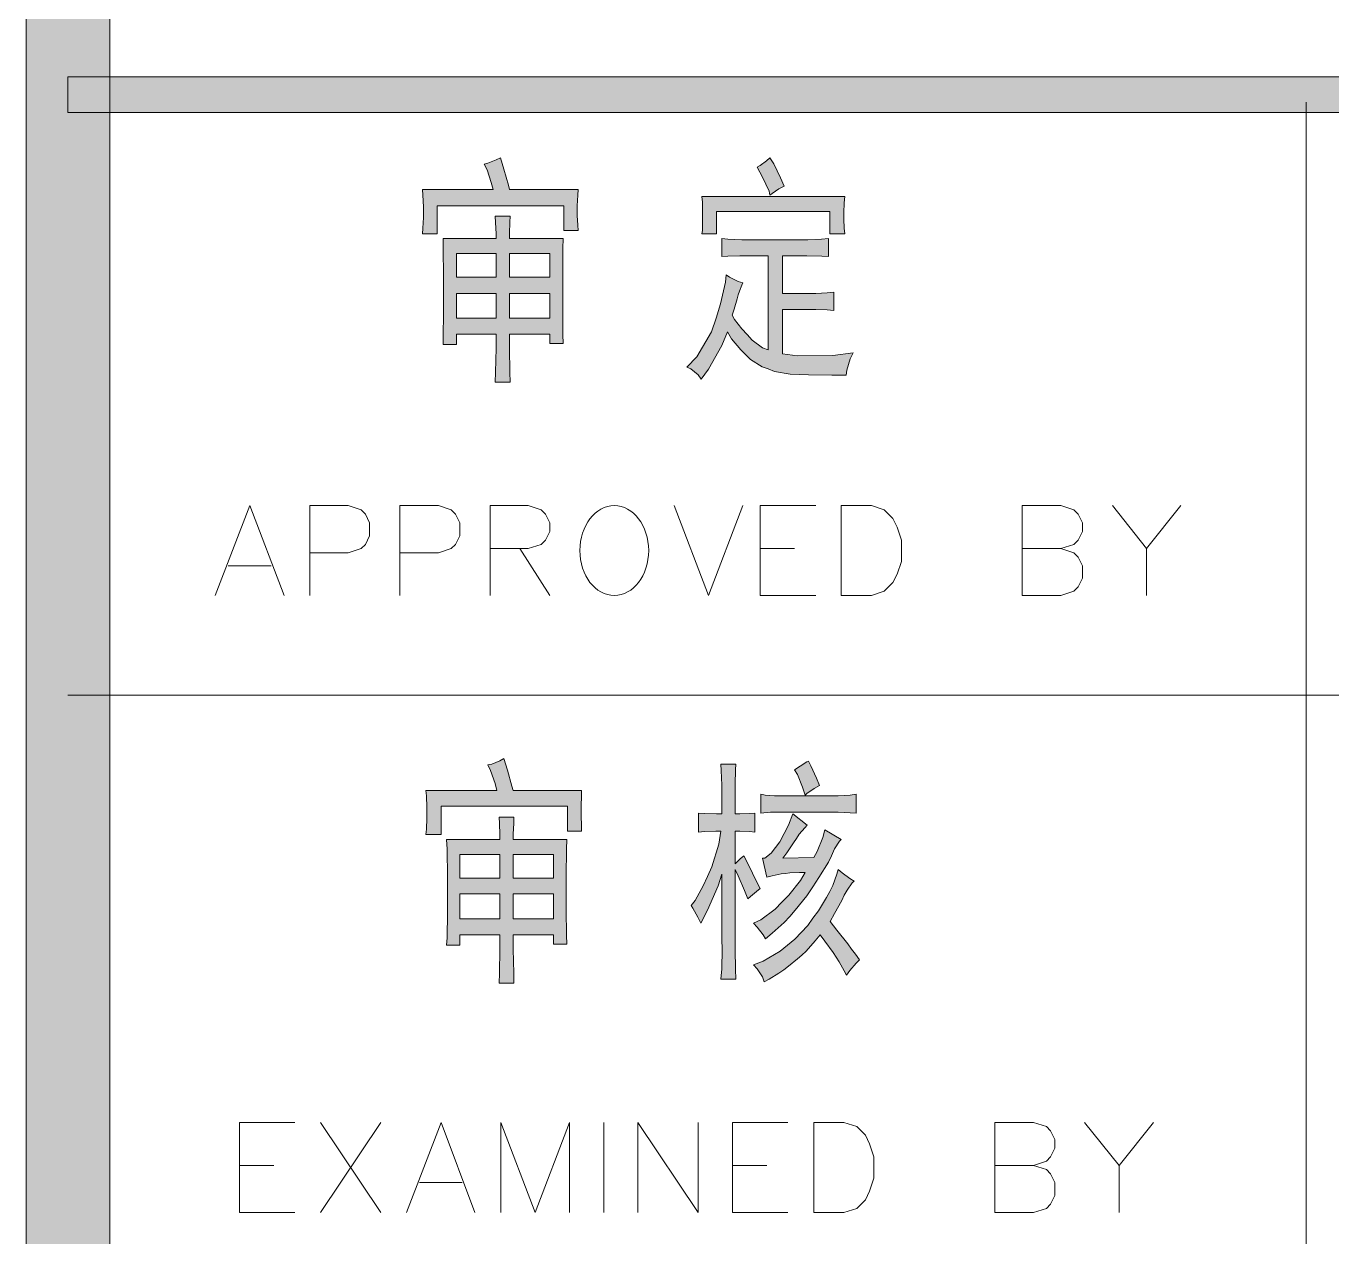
# Model space of a CAD drawing. Header units: millimetres. Extents: x 0 to 586, y 0 to 414.
# Drawn here: x 541.05 to 551.76, y 108.94 to 118.88 of the extents above; entities that cross this region are included whole.
import ezdxf

# ---------------------------------------------------------------- set-up
doc = ezdxf.new("R2010")
doc.units = ezdxf.units.MM

msp = doc.modelspace()

# ---------------------------------------------------------------- hatches: boundary and pattern name
h = msp.add_hatch(color=0)
h.dxf.hatch_style = 2
h.paths.add_polyline_path([(541.736139, 9.860139), (541.048222, 9.860139), (541.048222, 404.223361), (541.736139, 404.223361)])
h = msp.add_hatch(color=0)
h.dxf.hatch_style = 2
h.paths.add_polyline_path([(541.390417, 118.166444), (541.390417, 118.45925), (575.772139, 118.45925), (575.772139, 118.166444)])
h = msp.add_hatch(color=0)
h.dxf.hatch_style = 2
h.paths.add_polyline_path([(544.939361, 117.796028), (544.967583, 117.700778), (545.006389, 117.57025), (545.013444, 117.534972), (545.577889, 117.534972), (545.574361, 117.489111), (545.570833, 117.400917), (545.570833, 117.362111), (545.570833, 117.323306), (545.574361, 117.242167), (545.577889, 117.199833), (545.461472, 117.199833), (545.461472, 117.400917), (544.420778, 117.400917), (544.420778, 117.171611), (544.300833, 117.171611), (544.304361, 117.217472), (544.307889, 117.305667), (544.307889, 117.348), (544.307889, 117.393861), (544.304361, 117.489111), (544.300833, 117.534972), (544.879389, 117.534972), (544.865278, 117.591417), (544.83, 117.69725), (544.805306, 117.743111), (544.837056, 117.750167), (544.904083, 117.778389)])
h = msp.add_hatch(color=0)
h.dxf.hatch_style = 2
h.paths.add_polyline_path([(547.045444, 117.718417), (547.070139, 117.732528), (547.123056, 117.771333), (547.151278, 117.796028), (547.183028, 117.746639), (547.239472, 117.630222), (547.267694, 117.563194), (547.225361, 117.542028), (547.168917, 117.503222), (547.151278, 117.489111), (547.144222, 117.520861), (547.091306, 117.637278)])
h = msp.add_hatch(color=0)
h.dxf.hatch_style = 2
h.paths.add_polyline_path([(547.765111, 117.478528), (547.761583, 117.425611), (547.758056, 117.344472), (547.758056, 117.31625), (547.758056, 117.291556), (547.761583, 117.217472), (547.765111, 117.171611), (547.641639, 117.171611), (547.641639, 117.355056), (546.713833, 117.355056), (546.713833, 117.171611), (546.593889, 117.171611), (546.597417, 117.199833), (546.597417, 117.270389), (546.597417, 117.309194), (546.597417, 117.348), (546.597417, 117.432667), (546.593889, 117.478528)])
h = msp.add_hatch(color=0)
h.paths.add_polyline_path([(544.904083, 117.132806), (544.904083, 117.171611), (544.900556, 117.263333), (544.897028, 117.31625), (545.0205, 117.31625), (545.016972, 117.266861), (545.013444, 117.175139), (545.013444, 117.132806), (545.454417, 117.132806), (545.450889, 117.051667), (545.450889, 116.829417), (545.450889, 116.691833), (545.450889, 116.55425), (545.450889, 116.346111), (545.454417, 116.272028), (545.345056, 116.272028), (545.345056, 116.349639), (545.013444, 116.349639), (545.013444, 116.233222), (545.016972, 116.035667), (545.0205, 115.954528), (544.897028, 115.954528), (544.900556, 116.035667), (544.904083, 116.233222), (544.904083, 116.349639), (544.579528, 116.349639), (544.579528, 116.264972), (544.470167, 116.264972), (544.470167, 116.321417), (544.473694, 116.529556), (544.473694, 116.674194), (544.473694, 116.822361), (544.470167, 117.051667), (544.470167, 117.132806)])
h.paths.add_polyline_path([(545.345056, 116.480167), (545.345056, 116.68125), (545.013444, 116.68125), (545.013444, 116.480167)])
h.paths.add_polyline_path([(544.904083, 116.480167), (544.904083, 116.68125), (544.579528, 116.68125), (544.579528, 116.480167)])
h.paths.add_polyline_path([(545.345056, 116.815306), (545.345056, 117.009333), (545.013444, 117.009333), (545.013444, 116.815306)])
h.paths.add_polyline_path([(544.904083, 116.815306), (544.904083, 117.009333), (544.579528, 117.009333), (544.579528, 116.815306)])
h = msp.add_hatch(color=0)
h.dxf.hatch_style = 2
h.paths.add_polyline_path([(547.405278, 117.122222), (547.461722, 117.122222), (547.574611, 117.129278), (547.631056, 117.132806), (547.631056, 116.984639), (547.578139, 116.988167), (547.454667, 116.991694), (547.380583, 116.991694), (547.253583, 116.991694), (547.253583, 116.68125), (547.497, 116.68125), (547.52875, 116.68125), (547.620472, 116.688306), (547.676917, 116.691833), (547.676917, 116.543667), (547.620472, 116.547194), (547.52875, 116.550722), (547.493472, 116.550722), (547.253583, 116.550722), (547.253583, 116.187361), (547.377056, 116.169722), (547.666333, 116.17325), (547.835667, 116.194417), (547.810972, 116.145028), (547.78275, 116.053306), (547.775694, 116.010972), (547.659278, 116.010972), (547.468778, 116.0145), (547.394694, 116.018028), (547.317083, 116.021556), (547.190083, 116.042722), (547.137167, 116.063889), (547.087778, 116.081528), (546.992528, 116.1415), (546.953722, 116.180306), (546.911389, 116.219111), (546.837306, 116.310833), (546.802028, 116.367278), (546.756167, 116.254389), (546.646806, 116.060361), (546.586833, 115.979222), (546.562139, 116.0145), (546.502167, 116.063889), (546.470417, 116.078), (546.551556, 116.162667), (546.6715, 116.367278), (546.710306, 116.480167), (546.745583, 116.596583), (546.787917, 116.7765), (546.791444, 116.836472), (546.819667, 116.815306), (546.890222, 116.780028), (546.929028, 116.769444), (546.921972, 116.751806), (546.900806, 116.702417), (546.890222, 116.670667), (546.883167, 116.638917), (546.858472, 116.55425), (546.840833, 116.504861), (546.862, 116.469583), (546.921972, 116.391972), (546.964306, 116.346111), (547.006639, 116.30025), (547.091306, 116.23675), (547.137167, 116.219111), (547.137167, 116.991694), (546.953722, 116.991694), (546.904333, 116.991694), (546.805556, 116.988167), (546.756167, 116.984639), (546.756167, 117.132806), (546.805556, 117.129278), (546.921972, 117.122222), (546.989, 117.122222)])
h = msp.add_hatch(color=0)
h.dxf.hatch_style = 2
h.paths.add_polyline_path([(544.967583, 112.867722), (544.999333, 112.772472), (545.034611, 112.641944), (545.045194, 112.606667), (545.606111, 112.606667), (545.606111, 112.560806), (545.602583, 112.476139), (545.602583, 112.437333), (545.602583, 112.398528), (545.606111, 112.317389), (545.606111, 112.271528), (545.489694, 112.271528), (545.489694, 112.476139), (544.452528, 112.476139), (544.452528, 112.243306), (544.329056, 112.243306), (544.332583, 112.289167), (544.336111, 112.377361), (544.336111, 112.419694), (544.336111, 112.465556), (544.332583, 112.560806), (544.329056, 112.606667), (544.911139, 112.606667), (544.897028, 112.663111), (544.858222, 112.768944), (544.837056, 112.814806), (544.868806, 112.821861), (544.935833, 112.850083)])
h = msp.add_hatch(color=0)
h.dxf.hatch_style = 2
h.paths.add_polyline_path([(546.756167, 112.581972), (546.756167, 112.649), (546.752639, 112.768944), (546.749111, 112.821861), (546.872583, 112.821861), (546.869056, 112.776), (546.865528, 112.656056), (546.865528, 112.581972), (546.865528, 112.412639), (546.904333, 112.412639), (546.985472, 112.416167), (547.027806, 112.419694), (547.027806, 112.264472), (546.985472, 112.268), (546.904333, 112.271528), (546.865528, 112.271528), (546.865528, 112.003417), (546.907861, 112.04575), (546.936083, 112.070444), (546.974889, 111.996361), (547.041917, 111.858778), (547.070139, 111.802333), (547.041917, 111.777639), (546.992528, 111.735306), (546.971361, 111.717667), (546.943139, 111.784694), (546.890222, 111.904639), (546.865528, 111.957556), (546.865528, 111.382528), (546.865528, 111.301389), (546.869056, 111.139111), (546.872583, 111.057972), (546.749111, 111.057972), (546.756167, 111.142639), (546.759694, 111.304917), (546.756167, 111.382528), (546.756167, 111.91875), (546.727944, 111.8235), (546.63975, 111.622417), (546.583306, 111.516583), (546.558611, 111.565972), (546.519806, 111.640056), (546.505694, 111.661222), (546.537444, 111.703556), (546.604472, 111.8235), (546.63975, 111.901111), (546.675028, 111.978722), (546.731472, 112.165694), (546.749111, 112.271528), (546.706778, 112.271528), (546.615056, 112.268), (546.565667, 112.264472), (546.565667, 112.419694), (546.618583, 112.416167), (546.713833, 112.412639), (546.756167, 112.412639)])
h = msp.add_hatch(color=0)
h.dxf.hatch_style = 2
h.paths.add_polyline_path([(547.468778, 112.846556), (547.486417, 112.80775), (547.532278, 112.705444), (547.556972, 112.645472), (547.514639, 112.620778), (547.454667, 112.581972), (547.440556, 112.567861), (547.419389, 112.631361), (547.377056, 112.737194), (547.352361, 112.776), (547.398222, 112.804222), (547.454667, 112.8395)])
h = msp.add_hatch(color=0)
h.dxf.hatch_style = 2
h.paths.add_polyline_path([(547.1795, 112.42675), (547.154806, 112.42675), (547.101889, 112.423222), (547.077194, 112.419694), (547.077194, 112.574917), (547.112472, 112.567861), (547.190083, 112.560806), (547.232417, 112.560806), (547.666333, 112.560806), (547.712194, 112.560806), (547.810972, 112.567861), (547.860361, 112.574917), (547.860361, 112.419694), (547.810972, 112.423222), (547.712194, 112.42675), (547.666333, 112.42675)])
h = msp.add_hatch(color=0)
h.dxf.hatch_style = 2
h.paths.add_polyline_path([(547.091306, 112.049278), (547.108944, 112.049278), (547.161861, 112.091611), (547.197139, 112.137472), (547.232417, 112.183333), (547.302972, 112.320917), (547.33825, 112.412639), (547.458194, 112.320917), (547.437028, 112.29975), (547.391167, 112.246833), (547.37, 112.211556), (547.345306, 112.176278), (547.288861, 112.095139), (547.257111, 112.049278), (547.511111, 112.056333), (547.539333, 112.105722), (547.585194, 112.218611), (547.602833, 112.282111), (547.736889, 112.2045), (547.722778, 112.190389), (547.680444, 112.126889), (547.65575, 112.070444), (547.631056, 112.017528), (547.553444, 111.890528), (547.504056, 111.816444), (547.454667, 111.742361), (547.359417, 111.622417), (547.313556, 111.573028), (547.267694, 111.523639), (547.168917, 111.435444), (547.116, 111.389583), (547.094833, 111.421333), (547.045444, 111.484833), (547.017222, 111.516583), (547.077194, 111.544806), (547.193611, 111.633), (547.250056, 111.689444), (547.3065, 111.745889), (547.40175, 111.865833), (547.440556, 111.932861), (547.394694, 111.932861), (547.313556, 111.929333), (547.278278, 111.925806), (547.243, 111.922278), (547.168917, 111.904639), (547.126583, 111.894056)])
h = msp.add_hatch(color=0)
h.paths.add_polyline_path([(544.935833, 112.2045), (544.935833, 112.243306), (544.932306, 112.335028), (544.928778, 112.387944), (545.048722, 112.387944), (545.048722, 112.338556), (545.045194, 112.246833), (545.045194, 112.2045), (545.486167, 112.2045), (545.482639, 112.123361), (545.479111, 111.901111), (545.479111, 111.763528), (545.479111, 111.625944), (545.482639, 111.417806), (545.486167, 111.343722), (545.376806, 111.343722), (545.376806, 111.421333), (545.045194, 111.421333), (545.045194, 111.304917), (545.048722, 111.107361), (545.048722, 111.026222), (544.928778, 111.026222), (544.932306, 111.107361), (544.935833, 111.304917), (544.935833, 111.421333), (544.60775, 111.421333), (544.60775, 111.336667), (544.498389, 111.336667), (544.501917, 111.396639), (544.505444, 111.60125), (544.505444, 111.745889), (544.505444, 111.894056), (544.501917, 112.123361), (544.498389, 112.2045)])
h.paths.add_polyline_path([(545.376806, 111.551861), (545.376806, 111.756472), (545.045194, 111.756472), (545.045194, 111.551861)])
h.paths.add_polyline_path([(544.935833, 111.551861), (544.935833, 111.756472), (544.60775, 111.756472), (544.60775, 111.551861)])
h.paths.add_polyline_path([(545.376806, 111.887), (545.376806, 112.081028), (545.045194, 112.081028), (545.045194, 111.887)])
h.paths.add_polyline_path([(544.935833, 111.887), (544.935833, 112.081028), (544.60775, 112.081028), (544.60775, 111.887)])
h = msp.add_hatch(color=0)
h.dxf.hatch_style = 2
h.paths.add_polyline_path([(547.842722, 111.862306), (547.825083, 111.848194), (547.786278, 111.788222), (547.761583, 111.745889), (547.740417, 111.703556), (547.680444, 111.597722), (547.645167, 111.530694), (547.701611, 111.460139), (547.789806, 111.34725), (547.821556, 111.304917), (547.853306, 111.262583), (547.885056, 111.216722), (547.860361, 111.1885), (547.807444, 111.128528), (547.779222, 111.089722), (547.761583, 111.125), (547.71925, 111.199083), (547.694556, 111.237889), (547.669861, 111.276694), (547.602833, 111.368417), (547.564028, 111.421333), (547.521694, 111.371944), (547.447611, 111.287278), (547.412333, 111.255528), (547.377056, 111.223778), (547.302972, 111.163806), (547.264167, 111.135583), (547.225361, 111.107361), (547.144222, 111.057972), (547.105417, 111.036806), (547.091306, 111.075611), (547.045444, 111.142639), (547.017222, 111.174389), (547.094833, 111.206139), (547.235944, 111.287278), (547.295917, 111.336667), (547.355889, 111.386056), (547.461722, 111.498944), (547.504056, 111.558917), (547.549917, 111.618889), (547.616944, 111.72825), (547.641639, 111.777639), (547.666333, 111.827028), (547.701611, 111.91875), (547.712194, 111.957556), (547.743944, 111.929333), (547.807444, 111.883472)])

# ---------------------------------------------------------------- linework, layer by layer
at = {"color": 0, "lineweight": 0}
for points in [[(541.736139, 9.860139), (541.048222, 9.860139), (541.048222, 404.223361), (541.736139, 404.223361)], [(541.390417, 118.166444), (541.390417, 118.45925), (575.772139, 118.45925), (575.772139, 118.166444)], [(544.939361, 117.796028), (544.967583, 117.700778), (545.006389, 117.57025), (545.013444, 117.534972), (545.577889, 117.534972), (545.574361, 117.489111), (545.570833, 117.400917), (545.570833, 117.362111), (545.570833, 117.323306), (545.574361, 117.242167), (545.577889, 117.199833), (545.461472, 117.199833), (545.461472, 117.400917), (544.420778, 117.400917), (544.420778, 117.171611), (544.300833, 117.171611), (544.304361, 117.217472), (544.307889, 117.305667), (544.307889, 117.348), (544.307889, 117.393861), (544.304361, 117.489111), (544.300833, 117.534972), (544.879389, 117.534972), (544.865278, 117.591417), (544.83, 117.69725), (544.805306, 117.743111), (544.837056, 117.750167), (544.904083, 117.778389)], [(547.045444, 117.718417), (547.070139, 117.732528), (547.123056, 117.771333), (547.151278, 117.796028), (547.183028, 117.746639), (547.239472, 117.630222), (547.267694, 117.563194), (547.225361, 117.542028), (547.168917, 117.503222), (547.151278, 117.489111), (547.144222, 117.520861), (547.091306, 117.637278)], [(547.765111, 117.478528), (547.761583, 117.425611), (547.758056, 117.344472), (547.758056, 117.31625), (547.758056, 117.291556), (547.761583, 117.217472), (547.765111, 117.171611), (547.641639, 117.171611), (547.641639, 117.355056), (546.713833, 117.355056), (546.713833, 117.171611), (546.593889, 117.171611), (546.597417, 117.199833), (546.597417, 117.270389), (546.597417, 117.309194), (546.597417, 117.348), (546.597417, 117.432667), (546.593889, 117.478528)], [(544.904083, 117.132806), (544.904083, 117.171611), (544.900556, 117.263333), (544.897028, 117.31625), (545.0205, 117.31625), (545.016972, 117.266861), (545.013444, 117.175139), (545.013444, 117.132806), (545.454417, 117.132806), (545.450889, 117.051667), (545.450889, 116.829417), (545.450889, 116.691833), (545.450889, 116.55425), (545.450889, 116.346111), (545.454417, 116.272028), (545.345056, 116.272028), (545.345056, 116.349639), (545.013444, 116.349639), (545.013444, 116.233222), (545.016972, 116.035667), (545.0205, 115.954528), (544.897028, 115.954528), (544.900556, 116.035667), (544.904083, 116.233222), (544.904083, 116.349639), (544.579528, 116.349639), (544.579528, 116.264972), (544.470167, 116.264972), (544.470167, 116.321417), (544.473694, 116.529556), (544.473694, 116.674194), (544.473694, 116.822361), (544.470167, 117.051667), (544.470167, 117.132806)], [(547.405278, 117.122222), (547.461722, 117.122222), (547.574611, 117.129278), (547.631056, 117.132806), (547.631056, 116.984639), (547.578139, 116.988167), (547.454667, 116.991694), (547.380583, 116.991694), (547.253583, 116.991694), (547.253583, 116.68125), (547.497, 116.68125), (547.52875, 116.68125), (547.620472, 116.688306), (547.676917, 116.691833), (547.676917, 116.543667), (547.620472, 116.547194), (547.52875, 116.550722), (547.493472, 116.550722), (547.253583, 116.550722), (547.253583, 116.187361), (547.377056, 116.169722), (547.666333, 116.17325), (547.835667, 116.194417), (547.810972, 116.145028), (547.78275, 116.053306), (547.775694, 116.010972), (547.659278, 116.010972), (547.468778, 116.0145), (547.394694, 116.018028), (547.317083, 116.021556), (547.190083, 116.042722), (547.137167, 116.063889), (547.087778, 116.081528), (546.992528, 116.1415), (546.953722, 116.180306), (546.911389, 116.219111), (546.837306, 116.310833), (546.802028, 116.367278), (546.756167, 116.254389), (546.646806, 116.060361), (546.586833, 115.979222), (546.562139, 116.0145), (546.502167, 116.063889), (546.470417, 116.078), (546.551556, 116.162667), (546.6715, 116.367278), (546.710306, 116.480167), (546.745583, 116.596583), (546.787917, 116.7765), (546.791444, 116.836472), (546.819667, 116.815306), (546.890222, 116.780028), (546.929028, 116.769444), (546.921972, 116.751806), (546.900806, 116.702417), (546.890222, 116.670667), (546.883167, 116.638917), (546.858472, 116.55425), (546.840833, 116.504861), (546.862, 116.469583), (546.921972, 116.391972), (546.964306, 116.346111), (547.006639, 116.30025), (547.091306, 116.23675), (547.137167, 116.219111), (547.137167, 116.991694), (546.953722, 116.991694), (546.904333, 116.991694), (546.805556, 116.988167), (546.756167, 116.984639), (546.756167, 117.132806), (546.805556, 117.129278), (546.921972, 117.122222), (546.989, 117.122222)], [(544.904083, 116.815306), (544.904083, 117.009333), (544.579528, 117.009333), (544.579528, 116.815306)], [(545.345056, 116.815306), (545.345056, 117.009333), (545.013444, 117.009333), (545.013444, 116.815306)], [(544.904083, 116.480167), (544.904083, 116.68125), (544.579528, 116.68125), (544.579528, 116.480167)], [(545.345056, 116.480167), (545.345056, 116.68125), (545.013444, 116.68125), (545.013444, 116.480167)], [(547.736889, 114.20475), (547.736889, 114.942056), (547.983833, 114.942056), (548.089667, 114.906778), (548.160222, 114.836222), (548.1955, 114.765667), (548.230778, 114.659833), (548.230778, 114.483444), (548.1955, 114.381139), (548.160222, 114.310583), (548.089667, 114.240028), (547.983833, 114.20475)], [(544.967583, 112.867722), (544.999333, 112.772472), (545.034611, 112.641944), (545.045194, 112.606667), (545.606111, 112.606667), (545.606111, 112.560806), (545.602583, 112.476139), (545.602583, 112.437333), (545.602583, 112.398528), (545.606111, 112.317389), (545.606111, 112.271528), (545.489694, 112.271528), (545.489694, 112.476139), (544.452528, 112.476139), (544.452528, 112.243306), (544.329056, 112.243306), (544.332583, 112.289167), (544.336111, 112.377361), (544.336111, 112.419694), (544.336111, 112.465556), (544.332583, 112.560806), (544.329056, 112.606667), (544.911139, 112.606667), (544.897028, 112.663111), (544.858222, 112.768944), (544.837056, 112.814806), (544.868806, 112.821861), (544.935833, 112.850083)], [(546.756167, 112.581972), (546.756167, 112.649), (546.752639, 112.768944), (546.749111, 112.821861), (546.872583, 112.821861), (546.869056, 112.776), (546.865528, 112.656056), (546.865528, 112.581972), (546.865528, 112.412639), (546.904333, 112.412639), (546.985472, 112.416167), (547.027806, 112.419694), (547.027806, 112.264472), (546.985472, 112.268), (546.904333, 112.271528), (546.865528, 112.271528), (546.865528, 112.003417), (546.907861, 112.04575), (546.936083, 112.070444), (546.974889, 111.996361), (547.041917, 111.858778), (547.070139, 111.802333), (547.041917, 111.777639), (546.992528, 111.735306), (546.971361, 111.717667), (546.943139, 111.784694), (546.890222, 111.904639), (546.865528, 111.957556), (546.865528, 111.382528), (546.865528, 111.301389), (546.869056, 111.139111), (546.872583, 111.057972), (546.749111, 111.057972), (546.756167, 111.142639), (546.759694, 111.304917), (546.756167, 111.382528), (546.756167, 111.91875), (546.727944, 111.8235), (546.63975, 111.622417), (546.583306, 111.516583), (546.558611, 111.565972), (546.519806, 111.640056), (546.505694, 111.661222), (546.537444, 111.703556), (546.604472, 111.8235), (546.63975, 111.901111), (546.675028, 111.978722), (546.731472, 112.165694), (546.749111, 112.271528), (546.706778, 112.271528), (546.615056, 112.268), (546.565667, 112.264472), (546.565667, 112.419694), (546.618583, 112.416167), (546.713833, 112.412639), (546.756167, 112.412639)], [(547.468778, 112.846556), (547.486417, 112.80775), (547.532278, 112.705444), (547.556972, 112.645472), (547.514639, 112.620778), (547.454667, 112.581972), (547.440556, 112.567861), (547.419389, 112.631361), (547.377056, 112.737194), (547.352361, 112.776), (547.398222, 112.804222), (547.454667, 112.8395)], [(547.1795, 112.42675), (547.154806, 112.42675), (547.101889, 112.423222), (547.077194, 112.419694), (547.077194, 112.574917), (547.112472, 112.567861), (547.190083, 112.560806), (547.232417, 112.560806), (547.666333, 112.560806), (547.712194, 112.560806), (547.810972, 112.567861), (547.860361, 112.574917), (547.860361, 112.419694), (547.810972, 112.423222), (547.712194, 112.42675), (547.666333, 112.42675)], [(547.091306, 112.049278), (547.108944, 112.049278), (547.161861, 112.091611), (547.197139, 112.137472), (547.232417, 112.183333), (547.302972, 112.320917), (547.33825, 112.412639), (547.458194, 112.320917), (547.437028, 112.29975), (547.391167, 112.246833), (547.37, 112.211556), (547.345306, 112.176278), (547.288861, 112.095139), (547.257111, 112.049278), (547.511111, 112.056333), (547.539333, 112.105722), (547.585194, 112.218611), (547.602833, 112.282111), (547.736889, 112.2045), (547.722778, 112.190389), (547.680444, 112.126889), (547.65575, 112.070444), (547.631056, 112.017528), (547.553444, 111.890528), (547.504056, 111.816444), (547.454667, 111.742361), (547.359417, 111.622417), (547.313556, 111.573028), (547.267694, 111.523639), (547.168917, 111.435444), (547.116, 111.389583), (547.094833, 111.421333), (547.045444, 111.484833), (547.017222, 111.516583), (547.077194, 111.544806), (547.193611, 111.633), (547.250056, 111.689444), (547.3065, 111.745889), (547.40175, 111.865833), (547.440556, 111.932861), (547.394694, 111.932861), (547.313556, 111.929333), (547.278278, 111.925806), (547.243, 111.922278), (547.168917, 111.904639), (547.126583, 111.894056)], [(544.935833, 112.2045), (544.935833, 112.243306), (544.932306, 112.335028), (544.928778, 112.387944), (545.048722, 112.387944), (545.048722, 112.338556), (545.045194, 112.246833), (545.045194, 112.2045), (545.486167, 112.2045), (545.482639, 112.123361), (545.479111, 111.901111), (545.479111, 111.763528), (545.479111, 111.625944), (545.482639, 111.417806), (545.486167, 111.343722), (545.376806, 111.343722), (545.376806, 111.421333), (545.045194, 111.421333), (545.045194, 111.304917), (545.048722, 111.107361), (545.048722, 111.026222), (544.928778, 111.026222), (544.932306, 111.107361), (544.935833, 111.304917), (544.935833, 111.421333), (544.60775, 111.421333), (544.60775, 111.336667), (544.498389, 111.336667), (544.501917, 111.396639), (544.505444, 111.60125), (544.505444, 111.745889), (544.505444, 111.894056), (544.501917, 112.123361), (544.498389, 112.2045)], [(544.935833, 111.887), (544.935833, 112.081028), (544.60775, 112.081028), (544.60775, 111.887)], [(545.376806, 111.887), (545.376806, 112.081028), (545.045194, 112.081028), (545.045194, 111.887)], [(547.842722, 111.862306), (547.825083, 111.848194), (547.786278, 111.788222), (547.761583, 111.745889), (547.740417, 111.703556), (547.680444, 111.597722), (547.645167, 111.530694), (547.701611, 111.460139), (547.789806, 111.34725), (547.821556, 111.304917), (547.853306, 111.262583), (547.885056, 111.216722), (547.860361, 111.1885), (547.807444, 111.128528), (547.779222, 111.089722), (547.761583, 111.125), (547.71925, 111.199083), (547.694556, 111.237889), (547.669861, 111.276694), (547.602833, 111.368417), (547.564028, 111.421333), (547.521694, 111.371944), (547.447611, 111.287278), (547.412333, 111.255528), (547.377056, 111.223778), (547.302972, 111.163806), (547.264167, 111.135583), (547.225361, 111.107361), (547.144222, 111.057972), (547.105417, 111.036806), (547.091306, 111.075611), (547.045444, 111.142639), (547.017222, 111.174389), (547.094833, 111.206139), (547.235944, 111.287278), (547.295917, 111.336667), (547.355889, 111.386056), (547.461722, 111.498944), (547.504056, 111.558917), (547.549917, 111.618889), (547.616944, 111.72825), (547.641639, 111.777639), (547.666333, 111.827028), (547.701611, 111.91875), (547.712194, 111.957556), (547.743944, 111.929333), (547.807444, 111.883472)], [(544.935833, 111.551861), (544.935833, 111.756472), (544.60775, 111.756472), (544.60775, 111.551861)], [(545.376806, 111.551861), (545.376806, 111.756472), (545.045194, 111.756472), (545.045194, 111.551861)], [(547.511111, 109.142389), (547.511111, 109.883222), (547.758056, 109.883222), (547.863889, 109.847944), (547.934444, 109.777389), (547.969722, 109.706833), (548.005, 109.601), (548.005, 109.424611), (547.969722, 109.318778), (547.934444, 109.248222), (547.863889, 109.177667), (547.758056, 109.142389)]]:
    msp.add_lwpolyline(points, close=True, dxfattribs=at)
for points in [[(551.550417, 78.838778), (551.550417, 118.251111)], [(542.600444, 114.20475), (542.882667, 114.942056), (543.164889, 114.20475)], [(543.376556, 114.20475), (543.376556, 114.942056), (543.690528, 114.942056), (543.796361, 114.906778), (543.831639, 114.8715), (543.866917, 114.800944), (543.866917, 114.695111), (543.831639, 114.624556), (543.796361, 114.589278), (543.690528, 114.554), (543.376556, 114.554)], [(544.113861, 114.20475), (544.113861, 114.942056), (544.431361, 114.942056), (544.537194, 114.906778), (544.572472, 114.8715), (544.60775, 114.800944), (544.60775, 114.695111), (544.572472, 114.624556), (544.537194, 114.589278), (544.431361, 114.554), (544.113861, 114.554)], [(544.854694, 114.20475), (544.854694, 114.942056), (545.168667, 114.942056), (545.2745, 114.906778), (545.309778, 114.8715), (545.345056, 114.800944), (545.345056, 114.730389), (545.309778, 114.659833), (545.2745, 114.624556), (545.168667, 114.589278), (544.854694, 114.589278)], [(546.364583, 114.942056), (546.646806, 114.20475), (546.929028, 114.942056)], [(547.070139, 114.20475), (547.070139, 114.942056), (547.52875, 114.942056)], [(549.222083, 114.20475), (549.222083, 114.942056), (549.539583, 114.942056), (549.645417, 114.906778), (549.680694, 114.8715), (549.715972, 114.800944), (549.715972, 114.730389), (549.680694, 114.659833), (549.645417, 114.624556), (549.539583, 114.589278)], [(549.962917, 114.942056), (550.241611, 114.589278), (550.523833, 114.942056)], [(545.098111, 114.589278), (545.345056, 114.20475)], [(547.070139, 114.589278), (547.352361, 114.589278)], [(549.222083, 114.589278), (549.539583, 114.589278), (549.645417, 114.554), (549.680694, 114.518722), (549.715972, 114.448167), (549.715972, 114.345861), (549.680694, 114.275306), (549.645417, 114.240028), (549.539583, 114.20475), (549.222083, 114.20475)], [(550.241611, 114.589278), (550.241611, 114.20475)], [(542.706278, 114.448167), (543.059056, 114.448167)], [(547.070139, 114.20475), (547.52875, 114.20475)], [(541.390417, 113.386306), (575.772139, 113.386306)], [(542.798, 109.142389), (542.798, 109.883222), (543.253083, 109.883222)], [(543.46475, 109.142389), (543.958639, 109.883222)], [(543.46475, 109.883222), (543.958639, 109.142389)], [(544.170306, 109.142389), (544.452528, 109.883222), (544.731222, 109.142389)], [(544.942889, 109.142389), (544.942889, 109.883222), (545.225111, 109.142389), (545.507333, 109.883222), (545.507333, 109.142389)], [(545.789556, 109.142389), (545.789556, 109.883222)], [(546.06825, 109.142389), (546.06825, 109.883222), (546.562139, 109.142389), (546.562139, 109.883222)], [(546.844361, 109.142389), (546.844361, 109.883222), (547.299444, 109.883222)], [(548.996306, 109.142389), (548.996306, 109.883222), (549.313806, 109.883222), (549.419639, 109.847944), (549.454917, 109.812667), (549.490194, 109.742111), (549.490194, 109.671556), (549.454917, 109.601), (549.419639, 109.565722), (549.313806, 109.530444)], [(549.733611, 109.883222), (550.015833, 109.530444), (550.298056, 109.883222)], [(542.798, 109.530444), (543.080222, 109.530444)], [(546.844361, 109.530444), (547.126583, 109.530444)], [(548.996306, 109.530444), (549.313806, 109.530444), (549.419639, 109.495167), (549.454917, 109.459889), (549.490194, 109.389333), (549.490194, 109.2835), (549.454917, 109.212944), (549.419639, 109.177667), (549.313806, 109.142389), (548.996306, 109.142389)], [(550.015833, 109.530444), (550.015833, 109.142389)], [(544.276139, 109.389333), (544.625389, 109.389333)], [(542.798, 109.142389), (543.253083, 109.142389)], [(546.844361, 109.142389), (547.299444, 109.142389)]]:
    msp.add_lwpolyline(points, dxfattribs=at)
msp.add_ellipse((545.874222, 114.573403), major_axis=(0, 0.368653), ratio=0.76555, start_param=0, end_param=6.283185, dxfattribs=at)

doc.saveas('drawing.dxf')
